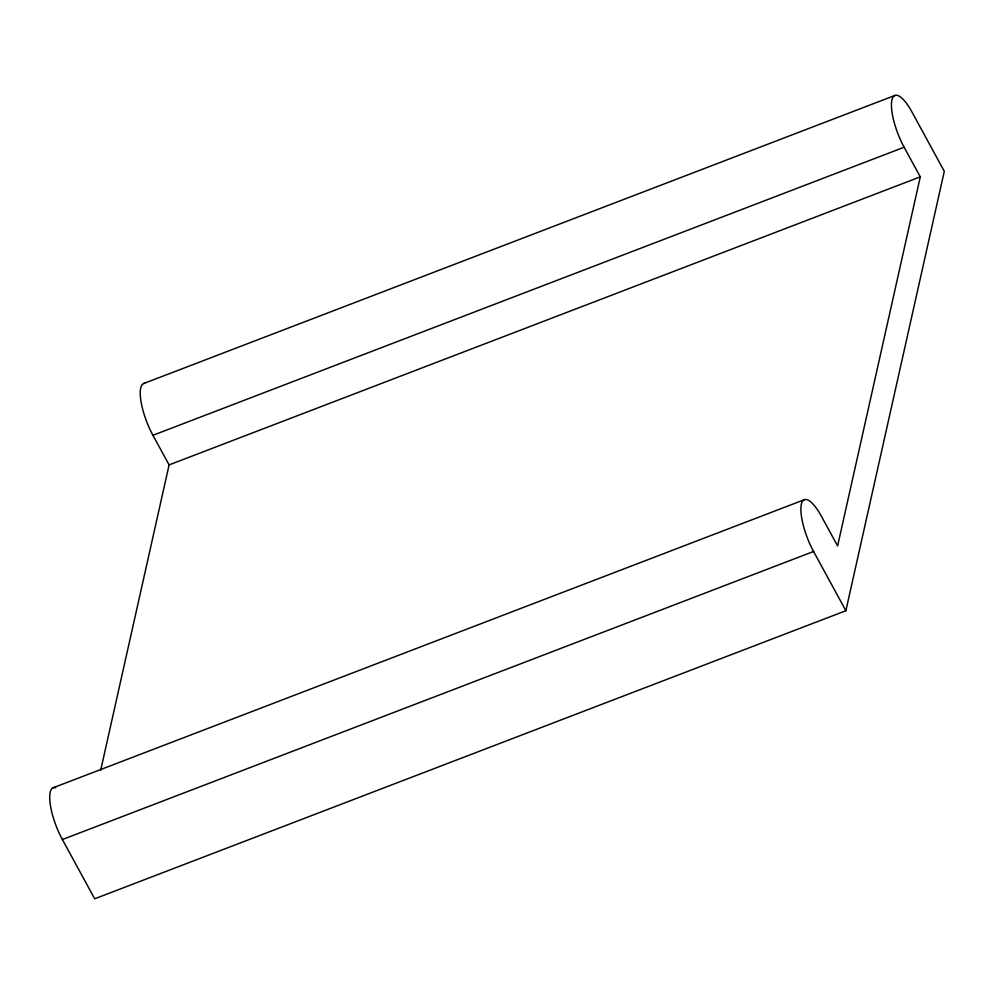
<?xml version="1.0" encoding="UTF-8"?>
<svg xmlns="http://www.w3.org/2000/svg" width="994" height="994" viewBox="0 0 994 994"><rect width="100%" height="100%" fill="white"/><g stroke="black" fill="none" stroke-linecap="round" stroke-linejoin="round"><path stroke-width="1.49" d="M100.642 770.474L169.092 464.906L152.939 435.297A36.641 10.922 69 0 1 144.615 383.299M845.869 610.726L944.3 171.316L912.007 112.086A36.641 10.922 69 0 0 891.916 100.046A36.641 10.922 69 0 0 904.13 147.236L920.282 176.857L837.594 545.954L821.454 516.333A36.641 10.922 69 0 0 801.363 504.293A36.641 10.922 69 0 0 813.577 551.484L845.869 610.726L94.678 898.787L62.386 839.545A36.641 10.922 69 0 1 50.122 803.363A36.641 10.922 69 0 1 55.751 787.733M143.67 383.535L894.985 95.424M152.939 435.297L904.13 147.236M169.092 464.906L920.282 176.857M53.117 787.782L804.432 499.671M62.386 839.545L813.577 551.484"/></g></svg>
